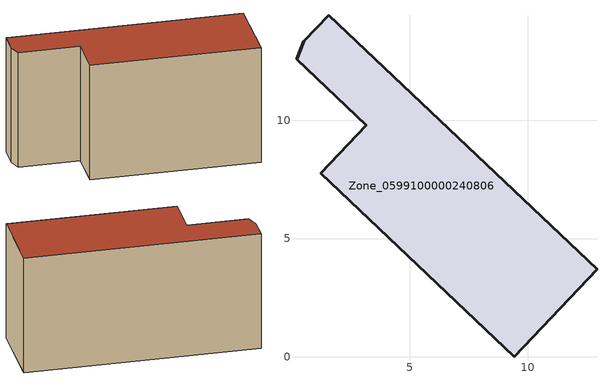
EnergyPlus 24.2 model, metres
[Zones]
Zone_0599100000240806
 floor ground (C_G): 0.21,12.59 0.52,13.34 1.57,14.45 12.93,3.7 9.42,0 1.23,7.76 3.16,9.79 z2.05
 wall outside (C_F): 1.23,7.76 9.42,0 12.93,3.7 1.57,14.45 0.52,13.34 0.21,12.59 3.16,9.79 1.23,7.76 z2.05:10.26
 roof outside (C_R): 0.52,13.34 0.21,12.59 3.16,9.79 1.23,7.76 9.42,0 12.93,3.7 1.57,14.45 z10.26
[BUILDING]
Pand.0599100000240806: North Axis=0; Terrain=City; Loads Convergence Tolerance Value=0.04; Temperature Convergence Tolerance Value=0.4; Solar Distribution=FullExterior; Maximum Number of Warmup Days=25; Minimum Number of Warmup Days=1
[Site:Location]
Rotterdam.The.Hague.AP_ZH_NLD Design_Conditions: Latitude=51.96; Longitude=4.45; Time Zone=1; Elevation=-4.5
[SITE:GROUNDTEMPERATURE:BUILDINGSURFACE]
18, 18, 18, 18, 18, 18, 18, 18, 18, 18, 18, 18
[MATERIAL] Thermal Absorptance=0.9; Solar Absorptance=0.7; Visible Absorptance=0.7
Name | Roughness | Thickness | Conductivity | Density | Specific Heat
G.TI.1975-1991 | MediumSmooth | 0.15 | 0.288461 | 540 | 1210
F.TI.1975-1991 | Rough | 0.3 | 0.230769 | 1920 | 840
R.TI.1975-1991 | MediumRough | 0.2 | 0.153846 | 1500 | 1000
[CONSTRUCTION]
C_G: G.TI.1975-1991
C_F: F.TI.1975-1991
C_R: R.TI.1975-1991
[ZONE]
Zone_0599100000240806: Type=1; Multiplier=1; Ceiling Height=Autocalculate; Volume=Autocalculate; Floor Area=autocalculate; Part of Total Floor Area=Yes
[ZONEINFILTRATION:DESIGNFLOWRATE]
Infil_Zone_0599100000240806: Zone or ZoneList or Space or SpaceList=Zone_0599100000240806; Schedule=AlwaysOn; Design Flow Rate Calculation Method=Flow/Area; Flow Rate per Floor Area=0.003; Constant Term Coefficient=1; Temperature Term Coefficient=0; Velocity Term Coefficient=0; Velocity Squared Term Coefficient=0
[HVACTEMPLATE:ZONE:IDEALLOADSAIRSYSTEM]
Zone_0599100000240806: Maximum Heating Supply Air Temperature=50; Minimum Cooling Supply Air Temperature=13; Maximum Heating Supply Air Humidity Ratio=0.0156; Minimum Cooling Supply Air Humidity Ratio=0.0077; Heating Limit=NoLimit; Cooling Limit=NoLimit; Dehumidification Control Type=ConstantSensibleHeatRatio; Cooling Sensible Heat Ratio=0.7; Dehumidification Setpoint=60; Humidification Control Type=None; Humidification Setpoint=30; Outdoor Air Method=None; Outdoor Air Flow Rate per Person=0.00944; Outdoor Air Flow Rate per Zone Floor Area=0; Outdoor Air Flow Rate per Zone=0; Demand Controlled Ventilation Type=None; Outdoor Air Economizer Type=NoEconomizer; Heat Recovery Type=None; Sensible Heat Recovery Effectiveness=0.7; Latent Heat Recovery Effectiveness=0.65
[ZONECONTROL:THERMOSTAT]
ThermostatControl_Zone_0599100000240806: Zone or ZoneList=Zone_0599100000240806; Control Type Schedule=DualSetpointControlType; Control 1=Thermostat_Zone_0599100000240806; Temperature Difference Between Cutout And Setpoint=0
[THERMOSTATSETPOINT:DUALSETPOINT]
Thermostat_Zone_0599100000240806: Heating Setpoint Temperature Schedule=HeatingSetpoint_Zone_0599100000240806; Cooling Setpoint Temperature Schedule=CoolingSetpoint_Zone_0599100000240806
[SCHEDULE:COMPACT]
HeatingSetpoint_Zone_0599100000240806: Through: 12/31, For: AllDays, Until: 24:00, 21
CoolingSetpoint_Zone_0599100000240806: Through: 12/31, For: AllDays, Until: 24:00, 24
DualSetpointControlType: Through: 12/31, For: AllDays, Until: 24:00, 4
AlwaysOn: Through: 12/31, For: AllDays, Until: 24:00, 1
